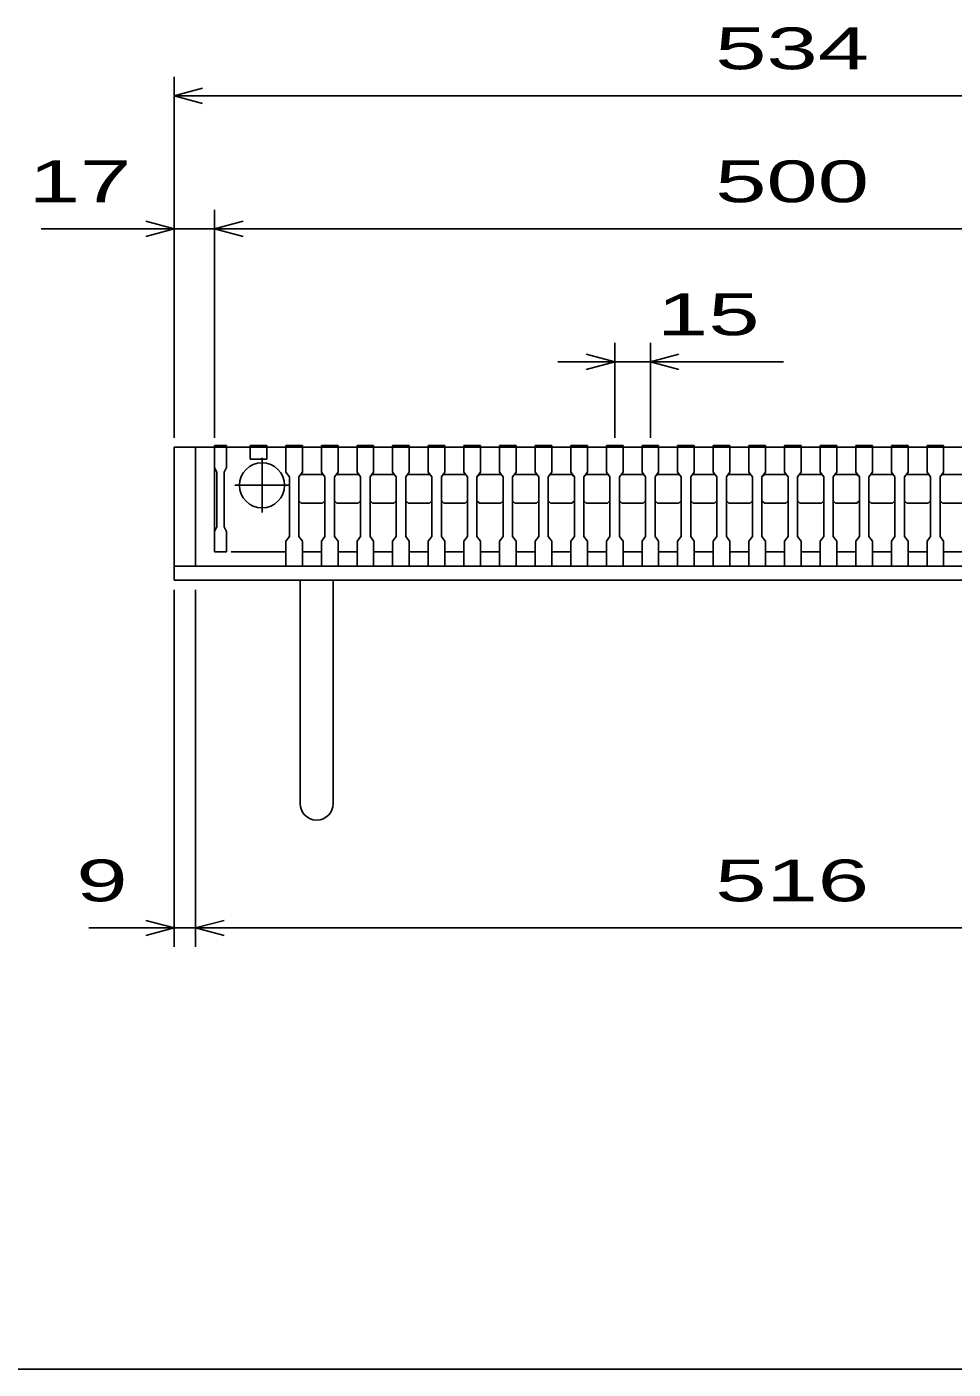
# Model space of a CAD drawing. Units: millimetres, scale not verified. Extents: x -1456 to 1389, y -1026 to 839.
# Drawn here: x -1062 to -672, y -921 to -356 of the extents above; entities that cross this region are included whole.
import ezdxf
from ezdxf.enums import TextEntityAlignment as Align

# ---------------------------------------------------------------- set-up
doc = ezdxf.new("R2010")
doc.units = ezdxf.units.MM
doc.header["$LTSCALE"] = 8
for name, color, linetype, lineweight in [('0_2', 150, 'Continuous', 25), ('16', 3, 'Continuous', 25), ('19', 6, 'Continuous', 25), ('22', 4, 'Continuous', 25)]:
    doc.layers.add(name, color=color, linetype=linetype, lineweight=lineweight)
doc.styles.add('ベクトル', font='')
doc.styles.get('ベクトル').set_extended_font_data('ベクトル')

msp = doc.modelspace()

# ---------------------------------------------------------------- linework, layer by layer
at = {"layer": '0_2'}
msp.add_line((1388.8, -921.2), (-1379.2, -921.2), dxfattribs=at)
at = {"layer": '16'}
for p, q in [((-983, -533), (-983, -532.3)), ((-983, -532.3), (-978, -532.3)), ((-983, -533), (-983, -541.5)), ((-978, -533), (-983, -533)), ((-983, -533), (-983, -577)), ((-983, -533), (-483, -533)), ((-978, -532.3), (-978, -533)), ((-978, -541.5), (-978, -533)), ((-977.5, -533), (-954.5, -533)), ((-968, -533), (-968, -532.3)), ((-968, -532.3), (-961, -532.3)), ((-968, -533), (-968, -538)), ((-961, -533), (-968, -533)), ((-961, -532.3), (-961, -533)), ((-961, -538), (-961, -533)), ((-953, -533), (-953, -532.3)), ((-953, -532.3), (-946, -532.3)), ((-953, -533), (-953, -543.5)), ((-946, -533), (-953, -533)), ((-946, -532.3), (-946, -533)), ((-946, -543.5), (-946, -533)), ((-938, -533), (-938, -532.3)), ((-938, -532.3), (-931, -532.3)), ((-938, -533), (-938, -543.5)), ((-931, -533), (-938, -533)), ((-931, -532.3), (-931, -533)), ((-931, -543.5), (-931, -533)), ((-923, -533), (-923, -532.3)), ((-923, -532.3), (-916, -532.3)), ((-923, -533), (-923, -543.5)), ((-916, -533), (-923, -533)), ((-916, -532.3), (-916, -533)), ((-916, -543.5), (-916, -533)), ((-908, -533), (-908, -532.3)), ((-908, -532.3), (-901, -532.3)), ((-908, -533), (-908, -543.5)), ((-901, -533), (-908, -533)), ((-901, -532.3), (-901, -533)), ((-901, -543.5), (-901, -533)), ((-893, -533), (-893, -532.3)), ((-893, -532.3), (-886, -532.3)), ((-893, -533), (-893, -543.5)), ((-886, -533), (-893, -533)), ((-886, -532.3), (-886, -533)), ((-886, -543.5), (-886, -533)), ((-878, -533), (-878, -532.3)), ((-878, -532.3), (-871, -532.3)), ((-878, -533), (-878, -543.5)), ((-871, -533), (-878, -533)), ((-871, -532.3), (-871, -533)), ((-871, -543.5), (-871, -533)), ((-863, -533), (-863, -532.3)), ((-863, -532.3), (-856, -532.3)), ((-863, -533), (-863, -543.5)), ((-856, -533), (-863, -533)), ((-856, -532.3), (-856, -533)), ((-856, -543.5), (-856, -533)), ((-848, -533), (-848, -532.3)), ((-848, -532.3), (-841, -532.3)), ((-848, -533), (-848, -543.5)), ((-841, -533), (-848, -533)), ((-841, -532.3), (-841, -533)), ((-841, -543.5), (-841, -533)), ((-833, -533), (-833, -532.3)), ((-833, -532.3), (-826, -532.3)), ((-833, -533), (-833, -543.5)), ((-826, -533), (-833, -533)), ((-826, -532.3), (-826, -533)), ((-826, -543.5), (-826, -533)), ((-818, -533), (-818, -532.3)), ((-818, -532.3), (-811, -532.3)), ((-818, -533), (-818, -543.5)), ((-811, -533), (-818, -533)), ((-811, -532.3), (-811, -533)), ((-811, -543.5), (-811, -533)), ((-803, -533), (-803, -532.3)), ((-803, -532.3), (-796, -532.3)), ((-803, -533), (-803, -543.5)), ((-796, -533), (-803, -533)), ((-796, -532.3), (-796, -533)), ((-796, -543.5), (-796, -533)), ((-788, -533), (-788, -532.3)), ((-788, -532.3), (-781, -532.3)), ((-788, -533), (-788, -543.5)), ((-781, -533), (-788, -533)), ((-781, -532.3), (-781, -533)), ((-781, -543.5), (-781, -533)), ((-773, -533), (-773, -532.3)), ((-773, -532.3), (-766, -532.3)), ((-773, -533), (-773, -543.5)), ((-766, -533), (-773, -533)), ((-766, -532.3), (-766, -533)), ((-766, -543.5), (-766, -533)), ((-758, -533), (-758, -532.3)), ((-758, -532.3), (-751, -532.3)), ((-758, -533), (-758, -543.5)), ((-751, -533), (-758, -533)), ((-751, -532.3), (-751, -533)), ((-751, -543.5), (-751, -533)), ((-743, -533), (-743, -532.3)), ((-743, -532.3), (-736, -532.3)), ((-743, -533), (-743, -543.5)), ((-736, -533), (-743, -533)), ((-736, -532.3), (-736, -533)), ((-736, -543.5), (-736, -533)), ((-728, -533), (-728, -532.3)), ((-728, -532.3), (-721, -532.3)), ((-728, -533), (-728, -543.5)), ((-721, -533), (-728, -533)), ((-721, -532.3), (-721, -533)), ((-721, -543.5), (-721, -533)), ((-713, -533), (-713, -532.3)), ((-713, -532.3), (-706, -532.3)), ((-713, -533), (-713, -543.5)), ((-706, -533), (-713, -533)), ((-706, -532.3), (-706, -533)), ((-706, -543.5), (-706, -533)), ((-698, -533), (-698, -532.3)), ((-698, -532.3), (-691, -532.3)), ((-698, -533), (-698, -543.5)), ((-691, -533), (-698, -533)), ((-691, -532.3), (-691, -533)), ((-691, -543.5), (-691, -533)), ((-683, -533), (-683, -532.3)), ((-683, -532.3), (-676, -532.3)), ((-683, -533), (-683, -543.5)), ((-676, -533), (-683, -533)), ((-676, -532.3), (-676, -533)), ((-676, -543.5), (-676, -533)), ((-983, -541.5), (-982, -543.5)), ((-979, -543.5), (-978, -541.5)), ((-968, -538), (-961, -538)), ((-963, -537.5), (-963, -560.5)), ((-982, -543.5), (-982, -566.5)), ((-979, -566.5), (-979, -543.5)), ((-953, -543.5), (-951.5, -545.5)), ((-951.5, -545.5), (-951.5, -570.5)), ((-947.5, -545.5), (-946, -543.5)), ((-947.5, -545.5), (-946.5, -544.5)), ((-947.5, -570.5), (-947.5, -545.5)), ((-946.5, -544.5), (-937.5, -544.5)), ((-938, -543.5), (-936.5, -545.5)), ((-937.5, -544.5), (-936.5, -545.5)), ((-936.5, -545.5), (-936.5, -570.5)), ((-932.5, -545.5), (-931, -543.5)), ((-932.5, -545.5), (-931.5, -544.5)), ((-932.5, -570.5), (-932.5, -545.5)), ((-931.5, -544.5), (-922.5, -544.5)), ((-923, -543.5), (-921.5, -545.5)), ((-922.5, -544.5), (-921.5, -545.5)), ((-921.5, -545.5), (-921.5, -570.5)), ((-917.5, -545.5), (-916, -543.5)), ((-917.5, -545.5), (-916.5, -544.5)), ((-917.5, -570.5), (-917.5, -545.5)), ((-916.5, -544.5), (-907.5, -544.5)), ((-908, -543.5), (-906.5, -545.5)), ((-907.5, -544.5), (-906.5, -545.5)), ((-906.5, -545.5), (-906.5, -570.5)), ((-902.5, -545.5), (-901, -543.5)), ((-902.5, -545.5), (-901.5, -544.5)), ((-902.5, -570.5), (-902.5, -545.5)), ((-901.5, -544.5), (-892.5, -544.5)), ((-893, -543.5), (-891.5, -545.5)), ((-892.5, -544.5), (-891.5, -545.5)), ((-891.5, -545.5), (-891.5, -570.5)), ((-887.5, -545.5), (-886, -543.5)), ((-887.5, -545.5), (-886.5, -544.5)), ((-887.5, -570.5), (-887.5, -545.5)), ((-886.5, -544.5), (-877.5, -544.5)), ((-878, -543.5), (-876.5, -545.5)), ((-877.5, -544.5), (-876.5, -545.5)), ((-876.5, -545.5), (-876.5, -570.5)), ((-872.5, -545.5), (-871, -543.5)), ((-872.5, -545.5), (-871.5, -544.5)), ((-872.5, -570.5), (-872.5, -545.5)), ((-871.5, -544.5), (-862.5, -544.5)), ((-863, -543.5), (-861.5, -545.5)), ((-862.5, -544.5), (-861.5, -545.5)), ((-861.5, -545.5), (-861.5, -570.5)), ((-857.5, -545.5), (-856, -543.5)), ((-857.5, -545.5), (-856.5, -544.5)), ((-857.5, -570.5), (-857.5, -545.5)), ((-856.5, -544.5), (-847.5, -544.5)), ((-848, -543.5), (-846.5, -545.5)), ((-847.5, -544.5), (-846.5, -545.5)), ((-846.5, -545.5), (-846.5, -570.5)), ((-842.5, -545.5), (-841, -543.5)), ((-842.5, -545.5), (-841.5, -544.5)), ((-842.5, -570.5), (-842.5, -545.5)), ((-841.5, -544.5), (-832.5, -544.5)), ((-833, -543.5), (-831.5, -545.5)), ((-832.5, -544.5), (-831.5, -545.5)), ((-831.5, -545.5), (-831.5, -570.5)), ((-827.5, -545.5), (-826, -543.5)), ((-827.5, -545.5), (-826.5, -544.5)), ((-827.5, -570.5), (-827.5, -545.5)), ((-826.5, -544.5), (-817.5, -544.5)), ((-818, -543.5), (-816.5, -545.5)), ((-817.5, -544.5), (-816.5, -545.5)), ((-816.5, -545.5), (-816.5, -570.5)), ((-812.5, -545.5), (-811, -543.5)), ((-812.5, -545.5), (-811.5, -544.5)), ((-812.5, -570.5), (-812.5, -545.5)), ((-811.5, -544.5), (-802.5, -544.5)), ((-803, -543.5), (-801.5, -545.5)), ((-802.5, -544.5), (-801.5, -545.5)), ((-801.5, -545.5), (-801.5, -570.5)), ((-797.5, -545.5), (-796, -543.5)), ((-797.5, -545.5), (-796.5, -544.5)), ((-797.5, -570.5), (-797.5, -545.5)), ((-796.5, -544.5), (-787.5, -544.5)), ((-788, -543.5), (-786.5, -545.5)), ((-787.5, -544.5), (-786.5, -545.5)), ((-786.5, -545.5), (-786.5, -570.5)), ((-782.5, -545.5), (-781, -543.5)), ((-782.5, -545.5), (-781.5, -544.5)), ((-782.5, -570.5), (-782.5, -545.5)), ((-781.5, -544.5), (-772.5, -544.5)), ((-773, -543.5), (-771.5, -545.5)), ((-772.5, -544.5), (-771.5, -545.5)), ((-771.5, -545.5), (-771.5, -570.5)), ((-767.5, -545.5), (-766, -543.5)), ((-767.5, -545.5), (-766.5, -544.5)), ((-767.5, -570.5), (-767.5, -545.5)), ((-766.5, -544.5), (-757.5, -544.5)), ((-758, -543.5), (-756.5, -545.5)), ((-757.5, -544.5), (-756.5, -545.5)), ((-756.5, -545.5), (-756.5, -570.5)), ((-752.5, -545.5), (-751, -543.5)), ((-752.5, -545.5), (-751.5, -544.5)), ((-752.5, -570.5), (-752.5, -545.5)), ((-751.5, -544.5), (-742.5, -544.5)), ((-743, -543.5), (-741.5, -545.5)), ((-742.5, -544.5), (-741.5, -545.5)), ((-741.5, -545.5), (-741.5, -570.5)), ((-737.5, -545.5), (-736, -543.5)), ((-737.5, -545.5), (-736.5, -544.5)), ((-737.5, -570.5), (-737.5, -545.5)), ((-736.5, -544.5), (-727.5, -544.5)), ((-728, -543.5), (-726.5, -545.5)), ((-727.5, -544.5), (-726.5, -545.5)), ((-726.5, -545.5), (-726.5, -570.5)), ((-722.5, -545.5), (-721, -543.5)), ((-722.5, -545.5), (-721.5, -544.5)), ((-722.5, -570.5), (-722.5, -545.5)), ((-721.5, -544.5), (-712.5, -544.5)), ((-713, -543.5), (-711.5, -545.5)), ((-712.5, -544.5), (-711.5, -545.5)), ((-711.5, -545.5), (-711.5, -570.5)), ((-707.5, -545.5), (-706, -543.5)), ((-707.5, -545.5), (-706.5, -544.5)), ((-707.5, -570.5), (-707.5, -545.5)), ((-706.5, -544.5), (-697.5, -544.5)), ((-698, -543.5), (-696.5, -545.5)), ((-697.5, -544.5), (-696.5, -545.5)), ((-696.5, -545.5), (-696.5, -570.5)), ((-692.5, -545.5), (-691, -543.5)), ((-692.5, -545.5), (-691.5, -544.5)), ((-692.5, -570.5), (-692.5, -545.5)), ((-691.5, -544.5), (-682.5, -544.5)), ((-683, -543.5), (-681.5, -545.5)), ((-682.5, -544.5), (-681.5, -545.5)), ((-681.5, -545.5), (-681.5, -570.5)), ((-677.5, -545.5), (-676, -543.5)), ((-677.5, -545.5), (-676.5, -544.5)), ((-677.5, -570.5), (-677.5, -545.5)), ((-676.5, -544.5), (-667.5, -544.5)), ((-974.5, -549), (-951.5, -549)), ((-946.5, -556.5), (-947.5, -555.5)), ((-937.5, -556.5), (-946.5, -556.5)), ((-936.5, -555.5), (-937.5, -556.5)), ((-931.5, -556.5), (-932.5, -555.5)), ((-922.5, -556.5), (-931.5, -556.5)), ((-921.5, -555.5), (-922.5, -556.5)), ((-916.5, -556.5), (-917.5, -555.5)), ((-907.5, -556.5), (-916.5, -556.5)), ((-906.5, -555.5), (-907.5, -556.5)), ((-901.5, -556.5), (-902.5, -555.5)), ((-892.5, -556.5), (-901.5, -556.5)), ((-891.5, -555.5), (-892.5, -556.5)), ((-886.5, -556.5), (-887.5, -555.5)), ((-877.5, -556.5), (-886.5, -556.5)), ((-876.5, -555.5), (-877.5, -556.5)), ((-871.5, -556.5), (-872.5, -555.5)), ((-862.5, -556.5), (-871.5, -556.5)), ((-861.5, -555.5), (-862.5, -556.5)), ((-856.5, -556.5), (-857.5, -555.5)), ((-847.5, -556.5), (-856.5, -556.5)), ((-846.5, -555.5), (-847.5, -556.5)), ((-841.5, -556.5), (-842.5, -555.5)), ((-832.5, -556.5), (-841.5, -556.5)), ((-831.5, -555.5), (-832.5, -556.5)), ((-826.5, -556.5), (-827.5, -555.5)), ((-817.5, -556.5), (-826.5, -556.5)), ((-816.5, -555.5), (-817.5, -556.5)), ((-811.5, -556.5), (-812.5, -555.5)), ((-802.5, -556.5), (-811.5, -556.5)), ((-801.5, -555.5), (-802.5, -556.5)), ((-796.5, -556.5), (-797.5, -555.5)), ((-787.5, -556.5), (-796.5, -556.5)), ((-786.5, -555.5), (-787.5, -556.5)), ((-781.5, -556.5), (-782.5, -555.5)), ((-772.5, -556.5), (-781.5, -556.5)), ((-771.5, -555.5), (-772.5, -556.5)), ((-766.5, -556.5), (-767.5, -555.5)), ((-757.5, -556.5), (-766.5, -556.5)), ((-756.5, -555.5), (-757.5, -556.5)), ((-751.5, -556.5), (-752.5, -555.5)), ((-742.5, -556.5), (-751.5, -556.5)), ((-741.5, -555.5), (-742.5, -556.5)), ((-736.5, -556.5), (-737.5, -555.5)), ((-727.5, -556.5), (-736.5, -556.5)), ((-726.5, -555.5), (-727.5, -556.5)), ((-721.5, -556.5), (-722.5, -555.5)), ((-712.5, -556.5), (-721.5, -556.5)), ((-711.5, -555.5), (-712.5, -556.5)), ((-706.5, -556.5), (-707.5, -555.5)), ((-697.5, -556.5), (-706.5, -556.5)), ((-696.5, -555.5), (-697.5, -556.5)), ((-691.5, -556.5), (-692.5, -555.5)), ((-682.5, -556.5), (-691.5, -556.5)), ((-681.5, -555.5), (-682.5, -556.5)), ((-676.5, -556.5), (-677.5, -555.5)), ((-667.5, -556.5), (-676.5, -556.5)), ((-982, -566.5), (-983, -568.5)), ((-983, -568.5), (-983, -577)), ((-978, -568.5), (-979, -566.5)), ((-978, -577), (-978, -568.5)), ((-951.5, -570.5), (-953, -572.5)), ((-946, -572.5), (-947.5, -570.5)), ((-936.5, -570.5), (-938, -572.5)), ((-931, -572.5), (-932.5, -570.5)), ((-921.5, -570.5), (-923, -572.5)), ((-916, -572.5), (-917.5, -570.5)), ((-906.5, -570.5), (-908, -572.5)), ((-901, -572.5), (-902.5, -570.5)), ((-891.5, -570.5), (-893, -572.5)), ((-886, -572.5), (-887.5, -570.5)), ((-876.5, -570.5), (-878, -572.5)), ((-871, -572.5), (-872.5, -570.5)), ((-861.5, -570.5), (-863, -572.5)), ((-856, -572.5), (-857.5, -570.5)), ((-846.5, -570.5), (-848, -572.5)), ((-841, -572.5), (-842.5, -570.5)), ((-831.5, -570.5), (-833, -572.5)), ((-826, -572.5), (-827.5, -570.5)), ((-816.5, -570.5), (-818, -572.5)), ((-811, -572.5), (-812.5, -570.5)), ((-801.5, -570.5), (-803, -572.5)), ((-796, -572.5), (-797.5, -570.5)), ((-786.5, -570.5), (-788, -572.5)), ((-781, -572.5), (-782.5, -570.5)), ((-771.5, -570.5), (-773, -572.5)), ((-766, -572.5), (-767.5, -570.5)), ((-756.5, -570.5), (-758, -572.5)), ((-751, -572.5), (-752.5, -570.5)), ((-741.5, -570.5), (-743, -572.5)), ((-736, -572.5), (-737.5, -570.5)), ((-726.5, -570.5), (-728, -572.5)), ((-721, -572.5), (-722.5, -570.5)), ((-711.5, -570.5), (-713, -572.5)), ((-706, -572.5), (-707.5, -570.5)), ((-696.5, -570.5), (-698, -572.5)), ((-691, -572.5), (-692.5, -570.5)), ((-681.5, -570.5), (-683, -572.5)), ((-676, -572.5), (-677.5, -570.5)), ((-953, -572.5), (-953, -583)), ((-946, -583), (-946, -572.5)), ((-938, -572.5), (-938, -583)), ((-931, -583), (-931, -572.5)), ((-923, -572.5), (-923, -583)), ((-916, -583), (-916, -572.5)), ((-908, -572.5), (-908, -583)), ((-901, -583), (-901, -572.5)), ((-893, -572.5), (-893, -583)), ((-886, -583), (-886, -572.5)), ((-878, -572.5), (-878, -583)), ((-871, -583), (-871, -572.5)), ((-863, -572.5), (-863, -583)), ((-856, -583), (-856, -572.5)), ((-848, -572.5), (-848, -583)), ((-841, -583), (-841, -572.5)), ((-833, -572.5), (-833, -583)), ((-826, -583), (-826, -572.5)), ((-818, -572.5), (-818, -583)), ((-811, -583), (-811, -572.5)), ((-803, -572.5), (-803, -583)), ((-796, -583), (-796, -572.5)), ((-788, -572.5), (-788, -583)), ((-781, -583), (-781, -572.5)), ((-773, -572.5), (-773, -583)), ((-766, -583), (-766, -572.5)), ((-758, -572.5), (-758, -583)), ((-751, -583), (-751, -572.5)), ((-743, -572.5), (-743, -583)), ((-736, -583), (-736, -572.5)), ((-728, -572.5), (-728, -583)), ((-721, -583), (-721, -572.5)), ((-713, -572.5), (-713, -583)), ((-706, -583), (-706, -572.5)), ((-698, -572.5), (-698, -583)), ((-691, -583), (-691, -572.5)), ((-683, -572.5), (-683, -583)), ((-676, -583), (-676, -572.5)), ((-983, -577), (-978, -577)), ((-976, -577), (-953, -577)), ((-946, -577), (-938, -577)), ((-931, -577), (-923, -577)), ((-916, -577), (-908, -577)), ((-901, -577), (-893, -577)), ((-886, -577), (-878, -577)), ((-871, -577), (-863, -577)), ((-856, -577), (-848, -577)), ((-841, -577), (-833, -577)), ((-826, -577), (-818, -577)), ((-811, -577), (-803, -577)), ((-796, -577), (-788, -577)), ((-781, -577), (-773, -577)), ((-766, -577), (-758, -577)), ((-751, -577), (-743, -577)), ((-736, -577), (-728, -577)), ((-721, -577), (-713, -577)), ((-706, -577), (-698, -577)), ((-691, -577), (-683, -577)), ((-676, -577), (-668, -577)), ((-953, -583), (-946, -583)), ((-938, -583), (-931, -583)), ((-923, -583), (-916, -583)), ((-908, -583), (-901, -583)), ((-893, -583), (-886, -583)), ((-878, -583), (-871, -583)), ((-863, -583), (-856, -583)), ((-848, -583), (-841, -583)), ((-833, -583), (-826, -583)), ((-818, -583), (-811, -583)), ((-803, -583), (-796, -583)), ((-788, -583), (-781, -583)), ((-773, -583), (-766, -583)), ((-758, -583), (-751, -583)), ((-743, -583), (-736, -583)), ((-728, -583), (-721, -583)), ((-713, -583), (-706, -583)), ((-698, -583), (-691, -583)), ((-683, -583), (-676, -583))]:
    msp.add_line(p, q, dxfattribs=at)
msp.add_circle((-963, -549), 9.5, dxfattribs=at)
at = {"layer": '19'}
for p, q in [((-983, -533), (-1000, -533)), ((-1000, -533), (-1000, -589)), ((-991, -583), (-991, -533)), ((-991, -583), (-1000, -583)), ((-475, -583), (-991, -583)), ((-1000, -589), (-466, -589)), ((-947, -589), (-947, -683)), ((-933, -683), (-933, -589))]:
    msp.add_line(p, q, dxfattribs=at)
msp.add_arc((-940, -683), 7, 180, 0, dxfattribs=at)
at = {"layer": '22'}
for p, q in [((-1000, -529), (-1000, -377)), ((-1000, -385), (-988, -381.8)), ((-988, -388.2), (-1000, -385)), ((-1000, -385), (-466, -385)), ((-1000, -529), (-1000, -433)), ((-983, -529), (-983, -433)), ((-1000, -441), (-1012, -437.8)), ((-983, -441), (-971, -437.8)), ((-1056, -441), (-1000, -441)), ((-1012, -444.2), (-1000, -441)), ((-1000, -441), (-983, -441)), ((-971, -444.2), (-983, -441)), ((-983, -441), (-483, -441)), ((-814.5, -529), (-814.5, -489)), ((-799.5, -489), (-799.5, -529)), ((-814.5, -497), (-838.5, -497)), ((-814.5, -497), (-826.5, -493.8)), ((-826.5, -500.2), (-814.5, -497)), ((-814.5, -497), (-799.5, -497)), ((-799.5, -497), (-787.5, -493.8)), ((-787.5, -500.2), (-799.5, -497)), ((-799.5, -497), (-743.5, -497)), ((-1000, -743.4), (-1000, -593)), ((-991, -743.4), (-991, -593)), ((-1000, -735.4), (-1012, -732.2)), ((-991, -735.4), (-979, -732.2)), ((-1036, -735.4), (-1000, -735.4)), ((-1012, -738.6), (-1000, -735.4)), ((-1000, -735.4), (-991, -735.4)), ((-979, -738.6), (-991, -735.4)), ((-991, -735.4), (-475, -735.4))]:
    msp.add_line(p, q, dxfattribs=at)

# ---------------------------------------------------------------- texts
at = {"layer": '22', "color": 2, "style": 'ベクトル', "width": 1.65}
for s, p in [(' 534 ', (-783, -365)), (' 17 ', (-1072, -421)), (' 500 ', (-783, -421)), (' 15 ', (-807.5, -477)), (' 9 ', (-1052, -715.4)), (' 516 ', (-783, -715.4))]:
    msp.add_text(s, height=17.6, dxfattribs=at).set_placement(p, align=Align.MIDDLE_LEFT)

doc.saveas('drawing.dxf')
